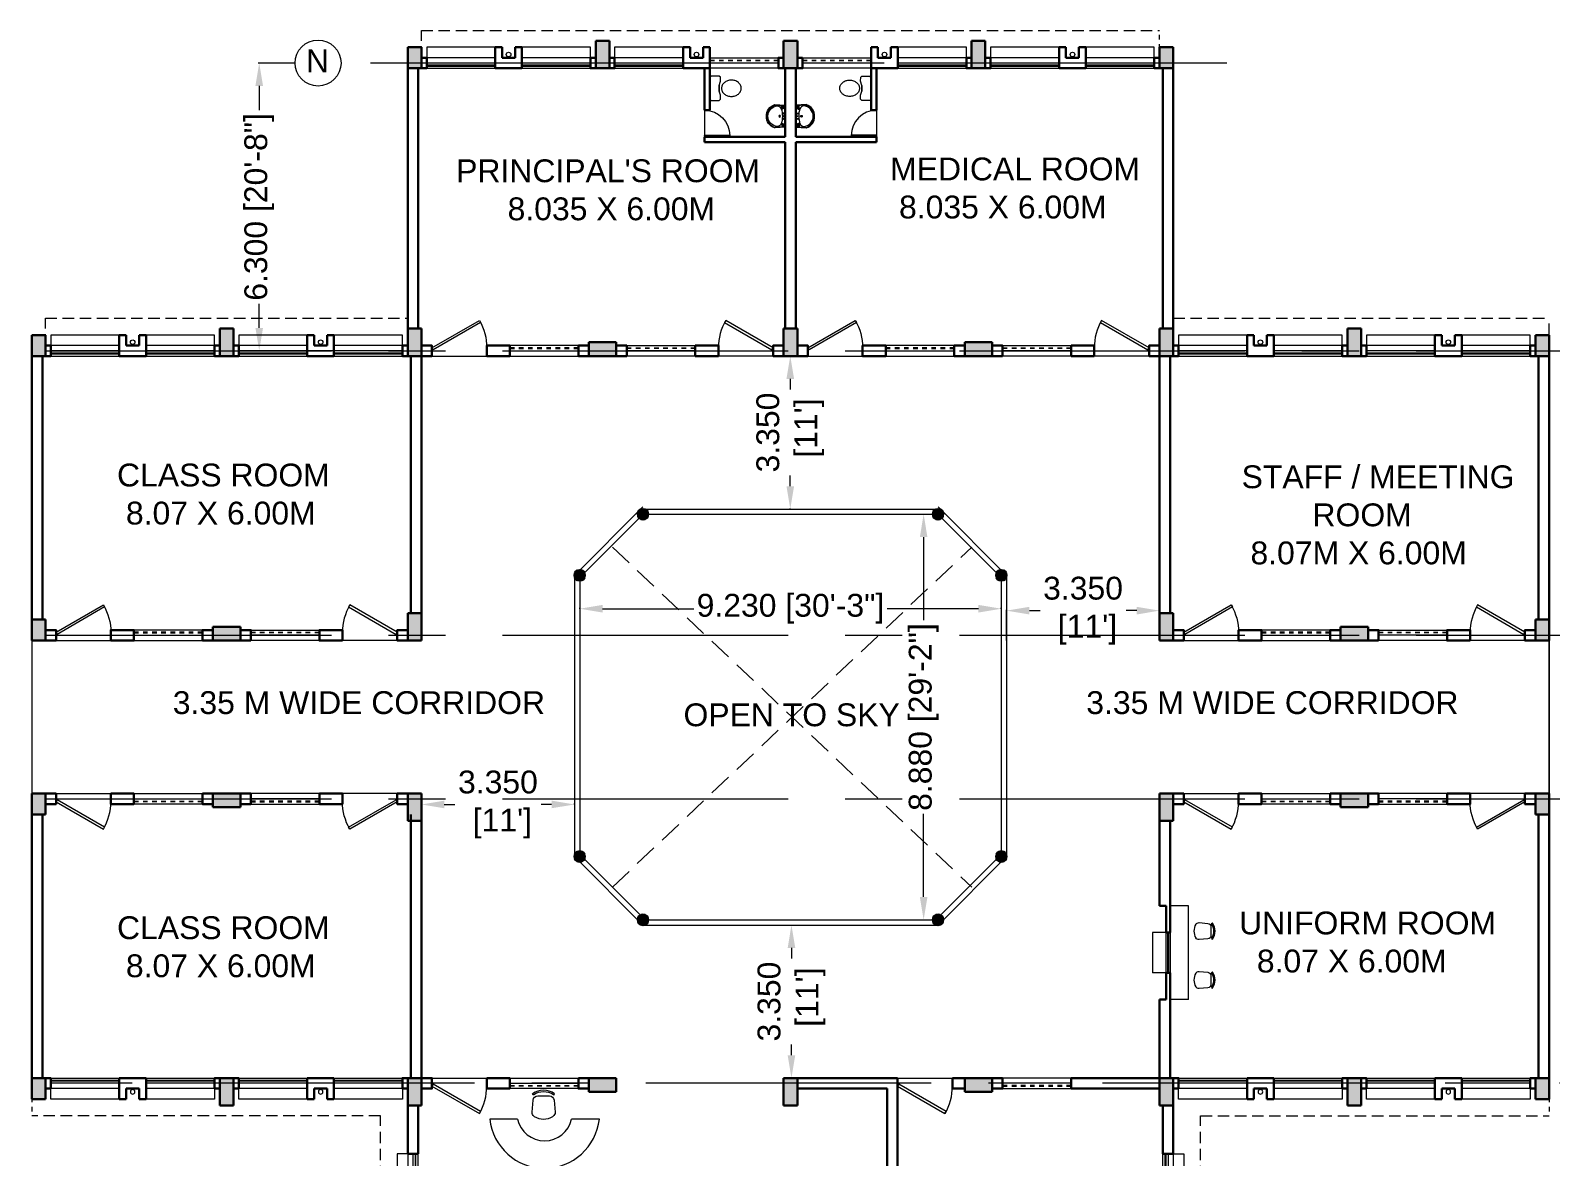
# Model space of a CAD drawing. Header units: millimetres. Extents: x 1898 to 3725, y 783 to 1532.
# Drawn here: x 3331.6 to 3364.88, y 1011.91 to 1036.57 of the extents above; entities that cross this region are included whole.
import ezdxf

# ---------------------------------------------------------------- set-up
doc = ezdxf.new("R2010")
doc.units = ezdxf.units.MM
for name, pattern in [('CENTER', [2, 1.25, -0.25, 0.25, -0.25]), ('CENTER2', [1.125, 0.75, -0.125, 0.125, -0.125]), ('DASHED', [0.75, 0.5, -0.25]), ('DASHED2', [0.375, 0.25, -0.125])]:
    doc.linetypes.add(name, pattern=pattern)
doc.layers.get('0').update_dxf_attribs({"lineweight": 20})
doc.layers.get('Defpoints').update_dxf_attribs({"lineweight": 15})
for name, color, linetype, lineweight in [('CLL LEV.', 15, 'Continuous', 18), ('COL HATCH', 253, 'Continuous', 13), ('Column', 251, 'Continuous', 30), ('DIM', 6, 'Continuous', 18), ('Door', 54, 'Continuous', 18), ('expension joint', 248, 'Continuous', 18), ('Fixture', 44, 'Continuous', 13), ('Furniture', 13, 'Continuous', 13), ('GRID', 134, 'CENTER', 18), ('GRID TEXT', 134, 'Continuous', 15), ('Hatch', 43, 'Continuous', 13), ('PROJ.', 30, 'DASHED2', 15), ('TEXT', 7, 'Continuous', 15), ('Ventilator', 4, 'DASHED', 18), ('Wall', 7, 'Continuous', 30), ('Window', 150, 'Continuous', 15), ('Window-Wall', 7, 'Continuous', 18)]:
    doc.layers.add(name, color=color, linetype=linetype, lineweight=lineweight)
doc.styles.add('DIM', font='arial.ttf', dxfattribs={"height": 0.5})
doc.styles.add('L120', font='arial.ttf', dxfattribs={"height": 0.6})
doc.styles.add('Tabrej', font='arial.ttf')
doc.dimstyles.new('DIM', dxfattribs={"dimtxt": 0.5, "dimasz": 0.5, "dimexe": 0.02, "dimexo": 0, "dimgap": 0.1, "dimtad": 0, "dimdec": 3, "dimzin": 0, "dimdsep": 46, "dimtxsty": 'DIM', "dimcen": 0, "dimclrd": 251, "dimclre": 256, "dimclrt": 7, "dimadec": 0, "dimazin": 0, "dimtfac": 1, "dimtdec": 3, "dimtofl": 0, "dimtmove": 0, "dimatfit": 3, "dimfxl": 0, "dimtolj": 1, "dimtzin": 0, "dimlwd": -1, "dimlwe": -1, "dimarcsym": 0})

# ---------------------------------------------------------------- blocks, each defined once
blk = doc.blocks.new('CU')
at = {"layer": 'COL HATCH', "linetype": 'CENTER2'}
h = blk.add_hatch(color=256, dxfattribs=at)
h.dxf.hatch_style = 1
h.paths.add_polyline_path([(0, 0.035), (0, -0.265), (0.46, -0.265), (0.46, 0.035)])
at = {"layer": 'Column', "linetype": 'CENTER2'}
blk.add_lwpolyline([(0, 0.035), (0, -0.265), (0.46, -0.265), (0.46, 0.035), (0, 0.035)], dxfattribs=at)
blk = doc.blocks.new('VENTILATOR')
at = {"layer": 'Ventilator', "ltscale": 0.02}
for p, q in [((-0.18, -1.5), (-0.18, 0)), ((-0.165, 0), (-0.165, -1.5))]:
    blk.add_line(p, q, dxfattribs=at)
at = {"layer": 'Window-Wall'}
for p, q in [((-0.23, 0), (0, 0)), ((-0.23, -1.5), (-0.23, 0)), ((-0.115, 0), (-0.115, -1.5)), ((0, 0), (0, -1.5)), ((-0.23, -1.5), (0, -1.5))]:
    blk.add_line(p, q, dxfattribs=at)
blk = doc.blocks.new('*U18')
for p, q in [((0, 0), (0, 6)), ((40, 0), (40, 6))]:
    blk.add_line(p, q)
blk.add_lwpolyline([(0, 0), (34.6, -20), (35.5, -18.5), (0.9, 1.5)], close=True)
blk.add_arc((0, 0), 40, 330, 360)
blk = doc.blocks.new('Door')
at = {"layer": 'Door'}
blk.add_line((0, 0.18), (1.199, 0.18), dxfattribs=at)
at = {"layer": 'Door', "xscale": 0.0299845412869386, "yscale": 0.0299845412869386, "zscale": 0.0299845412869386}
blk.add_blockref('*U18', (0, 0), dxfattribs=at)
blk = doc.blocks.new('C2')
at = {"layer": 'COL HATCH'}
h = blk.add_hatch(color=256, dxfattribs=at)
h.dxf.hatch_style = 1
h.paths.add_polyline_path([(0.3, 0), (0, 0), (0, -0.6), (0.3, -0.6)])
at = {"layer": 'Column'}
for p, q in [((0, 0), (0, -0.6)), ((0.3, 0), (0, 0)), ((0.3, -0.6), (0.3, 0)), ((0, -0.6), (0.3, -0.6))]:
    blk.add_line(p, q, dxfattribs=at)
blk = doc.blocks.new('WINDOW 1')
at = {"layer": 'CLL LEV.'}
for p, q in [((-0.23, 0), (-0.46, 0)), ((-0.46, 0), (-0.46, -1.5)), ((-0.46, -1.5), (-0.23, -1.5))]:
    blk.add_line(p, q, dxfattribs=at)
at = {"layer": 'Window'}
for p, q in [((-0.065, 0), (-0.065, -1.5)), ((-0.05, -1.5), (-0.05, 0))]:
    blk.add_line(p, q, dxfattribs=at)
at = {"layer": 'Window-Wall'}
for p, q in [((0, 0), (-0.23, 0)), ((-0.23, 0), (-0.23, -1.5)), ((-0.115, 0), (-0.115, -1.5)), ((0, -1.5), (0, 0)), ((-0.23, -1.5), (0, -1.5))]:
    blk.add_line(p, q, dxfattribs=at)
blk = doc.blocks.new('SHAFT')
at = {"layer": 'Fixture'}
blk.add_circle((0.327, -0.302), 0.05, dxfattribs=at)
at = {"layer": 'Wall'}
for p, q in [((0.035, 0), (0.62, 0)), ((0.035, 0), (0.035, -0.46)), ((0.185, -0.46), (0.185, -0.23)), ((0.185, -0.23), (0.47, -0.23)), ((0.47, -0.46), (0.47, -0.23)), ((0.62, 0), (0.62, -0.46)), ((0.035, -0.46), (0.185, -0.46)), ((0.62, -0.46), (0.47, -0.46))]:
    blk.add_line(p, q, dxfattribs=at)
blk = doc.blocks.new('RSA BASIN 9')
for points in [[(-0.1, -16.2, 0.340881), (10, -9, 0.074195), (10.1, -8.9), (9.5, 0), (-9.5, 0), (-10, -8.8, 0.082611), (-10, -9.2, 0.330812), (-0.1, -16.2)], [(0, -15, 0.391482), (8.9, -6.7, 0.252869), (6.5, -3.5, 0.087242), (0, -2.5, 0.079484), (-6.5, -3.5, 0.2542), (-8.8, -6.7, 0.39026), (0, -15)], [(-8.6, -2, -0.907437), (-8.4, -1.8), (-7.5, -2.6, -0.907437), (-7.6, -2.7)], [(-8.2, -1.6, -0.907437), (-8.1, -1.5), (-7.1, -2.3, -0.907437), (-7.3, -2.4)], [(-7.8, -1.3, -0.907437), (-7.7, -1.2), (-6.8, -1.9, -0.907437), (-6.9, -2.1)], [(7.8, -1.3, 0.907437), (7.7, -1.2), (6.8, -1.9, 0.907437), (6.9, -2.1)], [(8.2, -1.6, 0.907437), (8.1, -1.5), (7.1, -2.3, 0.907437), (7.3, -2.4)], [(8.6, -2, 0.907437), (8.4, -1.8), (7.5, -2.6, 0.907437), (7.6, -2.7)]]:
    blk.add_lwpolyline(points, format="xyb", close=True)
for points in [[(-5.9, -3.3), (-6.2, -3, -0.183787), (-6.2, -2.7, 0.126662), (-6.2, -2.4), (-6.6, -1.4, 0.35453), (-7.1, -1), (-8.7, -1, 0.414214), (-9.1, -1.4), (-9.6, -9.1, 0.329849), (-0.1, -15.8, 0.338736), (9.6, -8.9, 0.075632), (9.7, -8.8), (9.1, -1.4, 0.414214), (8.7, -1), (7.1, -1, 0.35453), (6.6, -1.4), (6.2, -2.4, 0.126662), (6.2, -2.7, -0.183787), (6.2, -3), (5.9, -3.3)], [(-6.2, -3.4), (-6.2, -3.3, 0.220542), (-6.5, -3.1), (-8.7, -2.8, -0.361119), (-9.2, -2.3)], [(6.2, -3.4), (6.2, -3.3, -0.220542), (6.5, -3.1), (8.7, -2.8, 0.358803), (9.2, -2.3, 0.358803)]]:
    blk.add_lwpolyline(points, format="xyb")
for centre, radius in [((-2.3, -1.6), 0.399), ((0, -4.8), 0.771), ((0, -4.8), 0.602), ((0, -1.2), 0.399), ((2.3, -1.5), 0.399)]:
    blk.add_circle(centre, radius)
blk = doc.blocks.new('ENGLISH SHEET')
at = {"layer": 'Fixture'}
for p, q in [((4663.798, 251.204), (4663.773, 251.179)), ((4663.773, 251.179), (4663.773, 250.696)), ((4663.976, 251.204), (4663.798, 251.204)), ((4664.002, 251.179), (4663.976, 251.204)), ((4663.976, 251.001), (4664.002, 251.09)), ((4663.976, 250.874), (4663.976, 251.001)), ((4663.976, 251.001), (4663.976, 250.874)), ((4664.002, 251.09), (4664.002, 251.179)), ((4663.773, 250.696), (4663.798, 250.67)), ((4663.798, 250.67), (4663.976, 250.67)), ((4664.002, 250.785), (4663.976, 250.874)), ((4663.976, 250.67), (4664.002, 250.696)), ((4664.002, 250.696), (4664.002, 250.785))]:
    blk.add_line(p, q, dxfattribs=at)
blk.add_lwpolyline([(4664.459, 250.937, 0.117036), (4664.443, 251.003, 0.104338), (4664.396, 251.063, 0.09029), (4664.321, 251.105, 0.09898), (4664.243, 251.115, 0.08237), (4664.159, 251.101, 0.09029), (4664.09, 251.063, 0.104338), (4664.043, 251.003, 0.117036), (4664.027, 250.937, 0.117036), (4664.043, 250.871, 0.104338), (4664.09, 250.811, 0.09029), (4664.159, 250.773, 0.08237), (4664.243, 250.759, 0.08237), (4664.327, 250.773, 0.09029), (4664.396, 250.811, 0.104338), (4664.443, 250.871, 0.117036)], format="xyb", close=True, dxfattribs=at)
blk = doc.blocks.new('RH 1200')
for p, q in [((21, 0), (21, 43.3)), ((21.7, 0), (21.7, 43.3)), ((-21.7, 0), (21.7, 0)), ((21.7, 0), (21, 0))]:
    blk.add_line(p, q)
at = {"extrusion": (0, 0, -1)}
blk.add_ellipse((21.7, 0), major_axis=(-30.6, 30.6), ratio=1, start_param=5.497787, end_param=7.068583, dxfattribs=at)
blk = doc.blocks.new('GHH')
at = {"layer": 'Door', "ltscale": 20}
blk.add_line((3289.697, -299.103), (3289.697, -299.853), dxfattribs=at)
at = {"layer": 'Door', "ltscale": 20, "xscale": 0.015874999996413, "yscale": 0.015874999996413, "zscale": 0.015874999996413, "rotation": 270}
blk.add_blockref('RH 1200', (3289.697, -299.479), dxfattribs=at)
blk = doc.blocks.new('chair1')
for p, q in [((527, 224), (556, 243)), ((527, -224), (556, -243))]:
    blk.add_line(p, q)
blk.add_lwpolyline([(58, 204, -0.283804), (155, 253), (416, 230, -0.389031), (510, 127), (510, -127, -0.389031), (416, -230), (155, -253, -0.283804), (58, -204)], format="xyb")
for centre, radius, start, end in [((390, 0), 390, 148.3892, 211.6108), ((201, 0), 396, 325.6197, 34.3803), ((201, 0), 430, 325.6197, 34.3803)]:
    blk.add_arc(centre, radius, start, end)
blk = doc.blocks.new('rec table')
at = {"layer": 'Fixture', "linetype": 'CENTER2'}
blk.add_line((12601.896, -1085.319), (12601.289, -1085.319), dxfattribs=at)
at = {"layer": 'Fixture'}
blk.add_line((12603.689, -1085.319), (12603.082, -1085.319), dxfattribs=at)
for radius, start, end in [(1.207, 186.2001, 353.7999), (0.607, 192.4007, 347.5993)]:
    blk.add_arc((12602.489, -1085.188), radius, start, end, dxfattribs=at)
at = {"layer": 'Fixture', "xscale": 0.001000000000426, "yscale": 0.001000000000426, "zscale": 0.001000000000426, "rotation": 90}
blk.add_blockref('chair1', (12602.467, -1085.321), dxfattribs=at)
blk = doc.blocks.new('*D456')
at = {"layer": 'Defpoints', "color": 0, "lineweight": 15, "transparency": 16777216}
for p in [(14.016, 24.848), (14.016, 24.193), (17.366, 24.193)]:
    blk.add_point(p, dxfattribs=at)
at = {"layer": 'DIM', "transparency": 16777216}
for p, q in [((14.016, 24.193), (14.016, 24.868)), ((17.366, 24.193), (17.366, 24.868))]:
    blk.add_line(p, q, dxfattribs=at)
at = {"layer": 'DIM', "color": 251, "transparency": 16777216}
for p, q in [((14.516, 24.848), (14.749, 24.848)), ((16.866, 24.848), (16.634, 24.848))]:
    blk.add_line(p, q, dxfattribs=at)
at = {"layer": 'DIM', "color": 251, "lineweight": 15, "transparency": 16777216}
for points in [[(14.516, 24.931), (14.516, 24.764), (14.016, 24.848)], [(16.866, 24.931), (16.866, 24.764), (17.366, 24.848)]]:
    blk.add_solid(points, dxfattribs=at)
at = {"layer": 'DIM', "color": 7, "transparency": 16777216, "insert": (15.691, 24.848), "char_height": 0.5, "attachment_point": 5, "style": 'DIM'}
blk.add_mtext("\\A1;3.350\\P [11']", dxfattribs=at)
blk = doc.blocks.new('*D457')
at = {"layer": 'Defpoints', "color": 0, "lineweight": 15, "transparency": 16777216}
for p in [(1.206, 20.604), (4.556, 20.604), (4.556, 20.604)]:
    blk.add_point(p, dxfattribs=at)
at = {"layer": 'DIM', "transparency": 16777216}
for p, q in [((1.206, 20.604), (1.206, 20.624)), ((4.556, 20.604), (4.556, 20.624))]:
    blk.add_line(p, q, dxfattribs=at)
at = {"layer": 'DIM', "color": 251, "transparency": 16777216}
for p, q in [((1.706, 20.604), (1.939, 20.604)), ((4.056, 20.604), (3.824, 20.604))]:
    blk.add_line(p, q, dxfattribs=at)
at = {"layer": 'DIM', "color": 251, "lineweight": 15, "transparency": 16777216}
for points in [[(1.706, 20.687), (1.706, 20.521), (1.206, 20.604)], [(4.056, 20.687), (4.056, 20.521), (4.556, 20.604)]]:
    blk.add_solid(points, dxfattribs=at)
at = {"layer": 'DIM', "color": 7, "transparency": 16777216, "insert": (2.881, 20.604), "char_height": 0.5, "attachment_point": 5, "style": 'DIM'}
blk.add_mtext("\\A1;3.350\\P [11']", dxfattribs=at)
blk = doc.blocks.new('*D458')
at = {"layer": 'Defpoints', "color": 0, "lineweight": 15, "transparency": 16777216}
for p in [(9.281, 30.423), (9.286, 30.423), (9.286, 27.073)]:
    blk.add_point(p, dxfattribs=at)
at = {"layer": 'DIM', "transparency": 16777216}
for p, q in [((9.286, 30.423), (9.261, 30.423)), ((9.286, 27.073), (9.261, 27.073))]:
    blk.add_line(p, q, dxfattribs=at)
at = {"layer": 'DIM', "color": 251, "transparency": 16777216}
for p, q in [((9.281, 29.923), (9.281, 29.691)), ((9.281, 27.573), (9.281, 27.806))]:
    blk.add_line(p, q, dxfattribs=at)
at = {"layer": 'DIM', "color": 251, "lineweight": 15, "transparency": 16777216}
for points in [[(9.198, 29.923), (9.365, 29.923), (9.281, 30.423)], [(9.198, 27.573), (9.365, 27.573), (9.281, 27.073)]]:
    blk.add_solid(points, dxfattribs=at)
at = {"layer": 'DIM', "color": 7, "transparency": 16777216, "insert": (9.281, 28.748), "char_height": 0.5, "attachment_point": 5, "rotation": 90, "style": 'DIM'}
blk.add_mtext("\\A1;3.350\\P [11']", dxfattribs=at)
blk = doc.blocks.new('*D459')
at = {"layer": 'Defpoints', "color": 0, "lineweight": 15, "transparency": 16777216}
for p in [(9.286, 17.963), (9.286, 14.613), (9.307, 14.613)]:
    blk.add_point(p, dxfattribs=at)
at = {"layer": 'DIM', "transparency": 16777216}
for p, q in [((9.286, 17.963), (9.327, 17.963)), ((9.286, 14.613), (9.327, 14.613))]:
    blk.add_line(p, q, dxfattribs=at)
at = {"layer": 'DIM', "color": 251, "transparency": 16777216}
for p, q in [((9.307, 17.463), (9.307, 17.231)), ((9.307, 15.113), (9.307, 15.346))]:
    blk.add_line(p, q, dxfattribs=at)
at = {"layer": 'DIM', "color": 251, "lineweight": 15, "transparency": 16777216}
for points in [[(9.224, 17.463), (9.39, 17.463), (9.307, 17.963)], [(9.224, 15.113), (9.39, 15.113), (9.307, 14.613)]]:
    blk.add_solid(points, dxfattribs=at)
at = {"layer": 'DIM', "color": 7, "transparency": 16777216, "insert": (9.307, 16.288), "char_height": 0.5, "attachment_point": 5, "rotation": 90, "style": 'DIM'}
blk.add_mtext("\\A1;3.350\\P [11']", dxfattribs=at)
blk = doc.blocks.new('*D460')
at = {"layer": 'Defpoints', "color": 0, "lineweight": 15, "transparency": 16777216}
for p in [(12.201, 26.958), (12.201, 26.958), (12.201, 18.078)]:
    blk.add_point(p, dxfattribs=at)
at = {"layer": 'DIM', "transparency": 16777216}
for p, q in [((12.201, 26.958), (12.221, 26.958)), ((12.201, 18.078), (12.221, 18.078))]:
    blk.add_line(p, q, dxfattribs=at)
at = {"layer": 'DIM', "color": 251, "transparency": 16777216}
for p, q in [((12.201, 26.458), (12.201, 24.636)), ((12.201, 18.578), (12.201, 20.4))]:
    blk.add_line(p, q, dxfattribs=at)
at = {"layer": 'DIM', "color": 251, "lineweight": 15, "transparency": 16777216}
for points in [[(12.118, 26.458), (12.284, 26.458), (12.201, 26.958)], [(12.118, 18.578), (12.284, 18.578), (12.201, 18.078)]]:
    blk.add_solid(points, dxfattribs=at)
at = {"layer": 'DIM', "color": 7, "transparency": 16777216, "insert": (12.201, 22.518), "char_height": 0.5, "attachment_point": 5, "rotation": 90, "style": 'DIM'}
blk.add_mtext('\\A1;8.880 [29\'-2"]', dxfattribs=at)
blk = doc.blocks.new('*D461')
at = {"layer": 'Defpoints', "color": 0, "lineweight": 15, "transparency": 16777216}
for p in [(4.671, 24.89), (13.901, 24.89), (13.901, 24.89)]:
    blk.add_point(p, dxfattribs=at)
at = {"layer": 'DIM', "transparency": 16777216}
for p, q in [((4.671, 24.89), (4.671, 24.91)), ((13.901, 24.89), (13.901, 24.91))]:
    blk.add_line(p, q, dxfattribs=at)
at = {"layer": 'DIM', "color": 251, "transparency": 16777216}
for p, q in [((5.171, 24.89), (7.169, 24.89)), ((13.401, 24.89), (11.404, 24.89))]:
    blk.add_line(p, q, dxfattribs=at)
at = {"layer": 'DIM', "color": 251, "lineweight": 15, "transparency": 16777216}
for points in [[(5.171, 24.974), (5.171, 24.807), (4.671, 24.89)], [(13.401, 24.974), (13.401, 24.807), (13.901, 24.89)]]:
    blk.add_solid(points, dxfattribs=at)
at = {"layer": 'DIM', "color": 7, "transparency": 16777216, "insert": (9.286, 24.89), "char_height": 0.5, "attachment_point": 5, "style": 'DIM'}
blk.add_mtext('\\A1;9.230 [30\'-3"]', dxfattribs=at)
blk = doc.blocks.new('*D170')
at = {"layer": 'Defpoints', "color": 0, "lineweight": 15, "transparency": 16777216}
for p in [(3324.872, 1013.517), (3325.486, 1013.517), (3336.031, 1007.217)]:
    blk.add_point(p, dxfattribs=at)
at = {"layer": 'DIM', "transparency": 16777216}
for p, q in [((3325.486, 1013.517), (3324.852, 1013.517)), ((3336.031, 1007.217), (3324.852, 1007.217))]:
    blk.add_line(p, q, dxfattribs=at)
at = {"layer": 'DIM', "color": 251, "transparency": 16777216}
for p, q in [((3324.872, 1013.017), (3324.872, 1012.486)), ((3324.872, 1007.717), (3324.872, 1008.248))]:
    blk.add_line(p, q, dxfattribs=at)
at = {"layer": 'DIM', "color": 251, "lineweight": 15, "transparency": 16777216}
for points in [[(3324.789, 1013.017), (3324.956, 1013.017), (3324.872, 1013.517)], [(3324.789, 1007.717), (3324.956, 1007.717), (3324.872, 1007.217)]]:
    blk.add_solid(points, dxfattribs=at)
at = {"layer": 'DIM', "color": 7, "transparency": 16777216, "insert": (3324.872, 1010.367), "char_height": 0.5, "attachment_point": 5, "rotation": 90, "style": 'DIM'}
blk.add_mtext('\\A1;6.300 [20\'-8"]', dxfattribs=at)
blk = doc.blocks.new('*D172')
at = {"layer": 'Defpoints', "color": 0, "lineweight": 15, "transparency": 16777216}
for p in [(3337.392, 1035.857), (3336.608, 1029.557), (3338.399, 1029.557)]:
    blk.add_point(p, dxfattribs=at)
at = {"layer": 'DIM', "transparency": 16777216}
for p, q in [((3337.392, 1035.857), (3336.588, 1035.857)), ((3338.399, 1029.557), (3336.588, 1029.557))]:
    blk.add_line(p, q, dxfattribs=at)
at = {"layer": 'DIM', "color": 251, "transparency": 16777216}
for p, q in [((3336.608, 1035.357), (3336.608, 1034.826)), ((3336.608, 1030.057), (3336.608, 1030.588))]:
    blk.add_line(p, q, dxfattribs=at)
at = {"layer": 'DIM', "color": 251, "lineweight": 15, "transparency": 16777216}
for points in [[(3336.525, 1035.357), (3336.691, 1035.357), (3336.608, 1035.857)], [(3336.525, 1030.057), (3336.691, 1030.057), (3336.608, 1029.557)]]:
    blk.add_solid(points, dxfattribs=at)
at = {"layer": 'DIM', "color": 7, "transparency": 16777216, "insert": (3336.608, 1032.707), "char_height": 0.5, "attachment_point": 5, "rotation": 90, "style": 'DIM'}
blk.add_mtext('\\A1;6.300 [20\'-8"]', dxfattribs=at)
blk = doc.blocks.new('GROUND FLOOR')
at = {"layer": 'Hatch'}
h = blk.add_hatch(color=7, dxfattribs=at)
h.dxf.hatch_style = 1
edge = h.paths.add_edge_path()
edge.add_arc((6.0561, 26.9583), 0.115, 0, 360)
h = blk.add_hatch(color=7, dxfattribs=at)
h.dxf.hatch_style = 1
edge = h.paths.add_edge_path()
edge.add_arc((12.5161, 26.9583), 0.115, 0, 360)
h = blk.add_hatch(color=7, dxfattribs=at)
h.dxf.hatch_style = 1
edge = h.paths.add_edge_path()
edge.add_arc((4.6711, 25.6209), 0.115, 0, 360)
h = blk.add_hatch(color=7, dxfattribs=at)
h.dxf.hatch_style = 1
edge = h.paths.add_edge_path()
edge.add_arc((13.9011, 25.6209), 0.115, 0, 360)
h = blk.add_hatch(color=7, dxfattribs=at)
h.dxf.hatch_style = 1
edge = h.paths.add_edge_path()
edge.add_arc((4.6711, 19.4635), 0.115, 0, 360)
h = blk.add_hatch(color=7, dxfattribs=at)
h.dxf.hatch_style = 1
edge = h.paths.add_edge_path()
edge.add_arc((13.9011, 19.4635), 0.115, 0, 360)
h = blk.add_hatch(color=7, dxfattribs=at)
h.dxf.hatch_style = 1
edge = h.paths.add_edge_path()
edge.add_arc((6.0561, 18.0785), 0.115, 0, 360)
h = blk.add_hatch(color=7, dxfattribs=at)
h.dxf.hatch_style = 1
edge = h.paths.add_edge_path()
edge.add_arc((12.5161, 18.0785), 0.115, 0, 360)
at = {"layer": 'CLL LEV.'}
for p, q in [((17.5117, 17.8013), (17.2117, 17.8013)), ((17.2117, 17.8013), (17.2117, 16.9136)), ((17.5117, 16.9136), (17.2117, 16.9136))]:
    blk.add_line(p, q, dxfattribs=at)
at = {"layer": 'Column'}
for centre in [(6.0561, 26.9583), (12.5161, 26.9583), (4.6711, 25.6209), (13.9011, 25.6209), (4.6711, 19.4635), (13.9011, 19.4635), (6.0561, 18.0785), (12.5161, 18.0785)]:
    blk.add_circle(centre, 0.115, dxfattribs=at)
at = {"layer": 'DIM'}
for p, q in [((4.5561, 25.6209), (6.0561, 27.1209)), ((4.6711, 25.5733), (6.1037, 27.0059)), ((6.0561, 27.0733), (12.5161, 27.0733)), ((12.4685, 27.0059), (13.9011, 25.5733)), ((12.5161, 27.1209), (14.0161, 25.6209)), ((6.1037, 26.9583), (12.4685, 26.9583)), ((4.5561, 25.6209), (4.5561, 19.4635)), ((4.6711, 25.5733), (4.6711, 19.5111)), ((13.9011, 25.5733), (13.9011, 19.5111)), ((14.0161, 25.6209), (14.0161, 19.4635)), ((4.5561, 19.4635), (6.0561, 17.9635)), ((4.6711, 19.5111), (6.1037, 18.0785)), ((12.4685, 18.0785), (13.9011, 19.5111)), ((12.5161, 17.9635), (14.0161, 19.4635)), ((6.1037, 18.0785), (12.4685, 18.0785)), ((6.0561, 17.9635), (12.5161, 17.9635))]:
    blk.add_line(p, q, dxfattribs=at)
at = {"layer": 'expension joint'}
for p, q in [((-7.3239, 24.1935), (-7.3239, 20.8435)), ((25.8961, 24.1935), (25.8961, 20.8435)), ((25.8961, 20.8435), (25.8961, 24.1935))]:
    blk.add_line(p, q, dxfattribs=at)
at = {"layer": 'Furniture', "ltscale": 10000}
for p, q in [((18.0019, 18.3808), (17.5961, 18.3808)), ((17.9986, 16.3341), (18.0019, 18.3808)), ((17.9986, 16.3341), (17.5961, 16.3341))]:
    blk.add_line(p, q, dxfattribs=at)
at = {"layer": 'Hatch', "linetype": 'DASHED'}
for p, q in [((5.3874, 18.793), (13.2548, 26.2404)), ((5.3874, 26.2404), (13.2548, 18.793))]:
    blk.add_line(p, q, dxfattribs=at)
at = {"layer": 'PROJ.'}
for p, q in [((1.2061, 36.9535), (1.2061, 37.5535)), ((1.2061, 37.5535), (17.3661, 37.5535)), ((-7.0239, 30.6534), (-7.0239, 31.2534)), ((-7.0239, 31.2534), (0.9061, 31.2534)), ((17.6661, 30.6535), (17.6661, 31.2535)), ((17.6661, 31.2535), (25.8961, 31.2535)), ((25.8961, 30.8834), (25.8961, 31.2535)), ((0.3061, 13.7835), (-7.3239, 13.7835)), ((0.3061, 8.3135), (0.3061, 13.7835)), ((18.2661, 13.7835), (25.8961, 13.7835)), ((18.2661, 8.3135), (18.2661, 13.7835))]:
    blk.add_line(p, q, dxfattribs=at)
at = {"layer": 'PROJ.', "ltscale": 0.05}
for p, q in [((17.3661, 36.9535), (17.3661, 37.5535)), ((-7.3239, 14.3835), (-7.3239, 13.7835)), ((25.8961, 14.3835), (25.8961, 13.7835))]:
    blk.add_line(p, q, dxfattribs=at)
at = {"layer": 'Wall'}
for p, q in [((0.9061, 31.0234), (0.9061, 36.7235)), ((1.1361, 31.0234), (1.1361, 36.7235)), ((7.4061, 35.8037), (7.4061, 36.7235)), ((7.5211, 35.8037), (7.5211, 36.7235)), ((9.1711, 35.2235), (9.1711, 36.7235)), ((9.4011, 35.2235), (9.4011, 36.7235)), ((11.0511, 35.8037), (11.0511, 36.7235)), ((11.1661, 35.8037), (11.1661, 36.7235)), ((17.4361, 31.0234), (17.4361, 36.7235)), ((17.6661, 31.0234), (17.6661, 36.7235)), ((7.4061, 35.8037), (7.5211, 35.8037)), ((11.1661, 35.8037), (11.0511, 35.8037)), ((7.5211, 35.2235), (7.4061, 35.2235)), ((7.4061, 35.2235), (7.4061, 35.1085)), ((9.1711, 35.1085), (7.4061, 35.1085)), ((9.1711, 35.2235), (7.5211, 35.2235)), ((9.1711, 31.0234), (9.1711, 35.1085)), ((9.1711, 31.0234), (9.1711, 35.1085)), ((9.4011, 35.2235), (11.0511, 35.2235)), ((9.4011, 31.0234), (9.4011, 35.1085)), ((9.4011, 31.0234), (9.4011, 35.1085)), ((9.4011, 35.1085), (11.1661, 35.1085)), ((11.0511, 35.2235), (11.1661, 35.2235)), ((11.1661, 35.2235), (11.1661, 35.1085)), ((-7.3239, 30.4234), (-7.3239, 24.6535)), ((-7.0939, 30.4234), (-7.0939, 24.6535)), ((0.9761, 24.7935), (0.9761, 30.4235)), ((1.2061, 24.7935), (1.2061, 30.4235)), ((17.3661, 24.7935), (17.3661, 30.4235)), ((17.5961, 24.7935), (17.5961, 30.4235)), ((25.6661, 24.6535), (25.6661, 30.4235)), ((25.8961, 24.6535), (25.8961, 30.4235)), ((-7.3239, 14.6135), (-7.3239, 20.3835)), ((-7.0939, 14.6135), (-7.0939, 20.3835)), ((0.9761, 20.3835), (0.9761, 14.6135)), ((1.2061, 20.3835), (1.2061, 14.6135)), ((25.6661, 20.3835), (25.6661, 14.6135)), ((25.8961, 20.3835), (25.8961, 14.6135)), ((17.3661, 20.2435), (17.3661, 18.3816)), ((17.5961, 20.2435), (17.5961, 17.8723)), ((17.5117, 18.3816), (17.3661, 18.3816)), ((17.5117, 17.8013), (17.5117, 18.3816)), ((17.5961, 17.8013), (17.5961, 18.3816)), ((17.5117, 17.8013), (17.5961, 17.8013)), ((17.5117, 16.3341), (17.5117, 16.9136)), ((17.5117, 16.9136), (17.5961, 16.9136)), ((17.5961, 14.6135), (17.5961, 16.9136)), ((17.5117, 16.3341), (17.3661, 16.3341)), ((17.3661, 16.3341), (17.3661, 14.6135)), ((11.6311, 14.6135), (9.4361, 14.6135)), ((11.4011, 14.3838), (9.4361, 14.3838)), ((11.4011, 14.3838), (11.4011, 12.156)), ((11.6311, 14.6135), (11.6311, 12.386)), ((0.9061, 14.0135), (0.9061, 12.956)), ((1.1361, 14.0135), (1.1361, 12.956)), ((17.4361, 14.0135), (17.4361, 12.9559)), ((17.6661, 14.0135), (17.6661, 12.9559)), ((0.9061, 12.956), (1.1361, 12.956)), ((17.6661, 12.9559), (17.4361, 12.9559))]:
    blk.add_line(p, q, dxfattribs=at)
for points in [[(1.3211, 36.9535), (1.3211, 36.7235), (1.2061, 36.7235), (1.2061, 36.9535), (1.3211, 36.9535)], [(1.3211, 36.9535), (1.3211, 36.7235), (1.2061, 36.7235), (1.2061, 36.9535), (1.3211, 36.9535)], [(5.0211, 36.9535), (5.0211, 36.7235), (4.9061, 36.7235), (4.9061, 36.9535), (5.0211, 36.9535)], [(5.4361, 36.9535), (5.4361, 36.7235), (5.3211, 36.7235), (5.3211, 36.9535), (5.4361, 36.9535)], [(9.1361, 36.9535), (9.1361, 36.7235), (9.0211, 36.7235), (9.0211, 36.9535), (9.1361, 36.9535)], [(9.5511, 36.9535), (9.5511, 36.7235), (9.4361, 36.7235), (9.4361, 36.9535), (9.5511, 36.9535)], [(9.5511, 36.9535), (9.5511, 36.7235), (9.4361, 36.7235), (9.4361, 36.9535), (9.5511, 36.9535)], [(13.2511, 36.9535), (13.2511, 36.7235), (13.1361, 36.7235), (13.1361, 36.9535), (13.2511, 36.9535)], [(13.6661, 36.9535), (13.6661, 36.7235), (13.5511, 36.7235), (13.5511, 36.9535), (13.6661, 36.9535)], [(17.3661, 36.9535), (17.3661, 36.7235), (17.2511, 36.7235), (17.2511, 36.9535), (17.3661, 36.9535)], [(-6.9089, 30.6534), (-6.9089, 30.4234), (-7.0239, 30.4234), (-7.0239, 30.6534), (-6.9089, 30.6534)], [(-6.9089, 30.6534), (-6.9089, 30.4234), (-7.0239, 30.4234), (-7.0239, 30.6534), (-6.9089, 30.6534)], [(-3.2089, 30.6534), (-3.2089, 30.4234), (-3.3239, 30.4234), (-3.3239, 30.6534), (-3.2089, 30.6534)], [(-2.7939, 30.6534), (-2.7939, 30.4234), (-2.9089, 30.4234), (-2.9089, 30.6534), (-2.7939, 30.6534)], [(0.9061, 30.6534), (0.9061, 30.4234), (0.7911, 30.4234), (0.7911, 30.6534), (0.9061, 30.6534)], [(1.2061, 30.4235), (1.2061, 30.6535), (1.4361, 30.6535), (1.4361, 30.4235), (1.2061, 30.4235)], [(4.6411, 30.4235), (4.6411, 30.6535), (4.8711, 30.6535), (4.8711, 30.4235), (4.6411, 30.4235)], [(5.7011, 30.4235), (5.7011, 30.6535), (5.4711, 30.6535), (5.4711, 30.4235), (5.7011, 30.4235)], [(9.1361, 30.4235), (9.1361, 30.6535), (8.9061, 30.6535), (8.9061, 30.4235), (9.1361, 30.4235)], [(9.4361, 30.4235), (9.4361, 30.6535), (9.6661, 30.6535), (9.6661, 30.4235), (9.4361, 30.4235)], [(12.8711, 30.4235), (12.8711, 30.6535), (13.1011, 30.6535), (13.1011, 30.4235), (12.8711, 30.4235)], [(13.9311, 30.4235), (13.9311, 30.6535), (13.7011, 30.6535), (13.7011, 30.4235), (13.9311, 30.4235)], [(17.3661, 30.4235), (17.3661, 30.6535), (17.1361, 30.6535), (17.1361, 30.4235), (17.3661, 30.4235)], [(17.7811, 30.6535), (17.7811, 30.4235), (17.6661, 30.4235), (17.6661, 30.6535), (17.7811, 30.6535)], [(17.7811, 30.6535), (17.7811, 30.4235), (17.6661, 30.4235), (17.6661, 30.6535), (17.7811, 30.6535)], [(21.4811, 30.6535), (21.4811, 30.4235), (21.3661, 30.4235), (21.3661, 30.6535), (21.4811, 30.6535)], [(21.8961, 30.6535), (21.8961, 30.4235), (21.7811, 30.4235), (21.7811, 30.6535), (21.8961, 30.6535)], [(25.5961, 30.6535), (25.5961, 30.4235), (25.4811, 30.4235), (25.4811, 30.6535), (25.5961, 30.6535)], [(-7.0239, 24.1935), (-7.0239, 24.4235), (-6.7939, 24.4235), (-6.7939, 24.1935), (-7.0239, 24.1935)], [(-3.5889, 24.1935), (-3.5889, 24.4235), (-3.3589, 24.4235), (-3.3589, 24.1935), (-3.5889, 24.1935)], [(-2.5289, 24.1935), (-2.5289, 24.4235), (-2.7589, 24.4235), (-2.7589, 24.1935), (-2.5289, 24.1935)], [(0.9061, 24.1935), (0.9061, 24.4235), (0.6761, 24.4235), (0.6761, 24.1935), (0.9061, 24.1935)], [(17.6661, 24.1935), (17.6661, 24.4235), (17.8961, 24.4235), (17.8961, 24.1935), (17.6661, 24.1935)], [(21.1011, 24.1935), (21.1011, 24.4235), (21.3311, 24.4235), (21.3311, 24.1935), (21.1011, 24.1935)], [(22.1611, 24.1935), (22.1611, 24.4235), (21.9311, 24.4235), (21.9311, 24.1935), (22.1611, 24.1935)], [(25.5961, 24.1935), (25.5961, 24.4235), (25.3661, 24.4235), (25.3661, 24.1935), (25.5961, 24.1935)], [(-7.0239, 20.8435), (-7.0239, 20.6135), (-6.7939, 20.6135), (-6.7939, 20.8435), (-7.0239, 20.8435)], [(-3.5889, 20.8435), (-3.5889, 20.6135), (-3.3589, 20.6135), (-3.3589, 20.8435), (-3.5889, 20.8435)], [(-2.5289, 20.8435), (-2.5289, 20.6135), (-2.7589, 20.6135), (-2.7589, 20.8435), (-2.5289, 20.8435)], [(0.9061, 20.8435), (0.9061, 20.6135), (0.6761, 20.6135), (0.6761, 20.8435), (0.9061, 20.8435)], [(17.6661, 20.8434), (17.6661, 20.6134), (17.8961, 20.6134), (17.8961, 20.8434), (17.6661, 20.8434)], [(21.1011, 20.8434), (21.1011, 20.6134), (21.3311, 20.6134), (21.3311, 20.8434), (21.1011, 20.8434)], [(22.1611, 20.8434), (22.1611, 20.6134), (21.9311, 20.6134), (21.9311, 20.8434), (22.1611, 20.8434)], [(25.5961, 20.8434), (25.5961, 20.6134), (25.3661, 20.6134), (25.3661, 20.8434), (25.5961, 20.8434)], [(-6.9089, 14.3835), (-6.9089, 14.6135), (-7.0239, 14.6135), (-7.0239, 14.3835), (-6.9089, 14.3835)], [(-6.9089, 14.3835), (-6.9089, 14.6135), (-7.0239, 14.6135), (-7.0239, 14.3835), (-6.9089, 14.3835)], [(-3.2089, 14.3835), (-3.2089, 14.6135), (-3.3239, 14.6135), (-3.3239, 14.3835), (-3.2089, 14.3835)], [(-2.7939, 14.3835), (-2.7939, 14.6135), (-2.9089, 14.6135), (-2.9089, 14.3835), (-2.7939, 14.3835)], [(0.9061, 14.3835), (0.9061, 14.6135), (0.7911, 14.6135), (0.7911, 14.3835), (0.9061, 14.3835)], [(1.2061, 14.6135), (1.2061, 14.3835), (1.4361, 14.3835), (1.4361, 14.6135), (1.2061, 14.6135)], [(4.6411, 14.6135), (4.6411, 14.3835), (4.8711, 14.3835), (4.8711, 14.6135), (4.6411, 14.6135)], [(13.9311, 14.6135), (13.9311, 14.3835), (13.7011, 14.3835), (13.7011, 14.6135), (13.9311, 14.6135)], [(17.3661, 14.6135), (17.3661, 14.3835), (15.4311, 14.3835), (15.4311, 14.6135), (17.3661, 14.6135)], [(17.7811, 14.3835), (17.7811, 14.6135), (17.6661, 14.6135), (17.6661, 14.3835), (17.7811, 14.3835)], [(17.7811, 14.3834), (17.7811, 14.6134), (17.6661, 14.6134), (17.6661, 14.3834), (17.7811, 14.3834)], [(21.4811, 14.3835), (21.4811, 14.6135), (21.3661, 14.6135), (21.3661, 14.3835), (21.4811, 14.3835)], [(21.8961, 14.3835), (21.8961, 14.6135), (21.7811, 14.6135), (21.7811, 14.3835), (21.8961, 14.3835)], [(25.5961, 14.3835), (25.5961, 14.6135), (25.4811, 14.6135), (25.4811, 14.3835), (25.5961, 14.3835)]]:
    blk.add_lwpolyline(points, dxfattribs=at)
for points in [[(2.6355, 30.4233), (2.6355, 30.6535), (3.1411, 30.6535), (3.1411, 30.4233)], [(7.7067, 30.4233), (7.7067, 30.6535), (7.2011, 30.6535), (7.2011, 30.4233)], [(10.8655, 30.4233), (10.8655, 30.6535), (11.3711, 30.6535), (11.3711, 30.4233)], [(15.9367, 30.4233), (15.9367, 30.6535), (15.4311, 30.6535), (15.4311, 30.4233)], [(-5.5945, 24.1933), (-5.5945, 24.4235), (-5.0889, 24.4235), (-5.0889, 24.1933)], [(-0.5233, 24.1933), (-0.5233, 24.4235), (-1.0289, 24.4235), (-1.0289, 24.1933)], [(19.0955, 24.1933), (19.0955, 24.4235), (19.6011, 24.4235), (19.6011, 24.1933)], [(24.1667, 24.1933), (24.1667, 24.4235), (23.6611, 24.4235), (23.6611, 24.1933)], [(-5.5945, 20.8436), (-5.5945, 20.6135), (-5.0889, 20.6135), (-5.0889, 20.8436)], [(-0.5233, 20.8436), (-0.5233, 20.6135), (-1.0289, 20.6135), (-1.0289, 20.8436)], [(19.0955, 20.8436), (19.0955, 20.6134), (19.6011, 20.6134), (19.6011, 20.8436)], [(24.1667, 20.8436), (24.1667, 20.6134), (23.6611, 20.6134), (23.6611, 20.8436)], [(2.6355, 14.6136), (2.6355, 14.3835), (3.1411, 14.3835), (3.1411, 14.6136)], [(12.8305, 14.6135), (12.8305, 14.3833), (13.1011, 14.3831), (13.1011, 14.6135)]]:
    blk.add_lwpolyline(points, close=True, dxfattribs=at)
at = {"layer": 'Window', "ltscale": 0.05}
for p, q in [((17.5443, 16.9136), (17.5443, 17.8013)), ((17.5674, 16.9136), (17.5674, 17.8013))]:
    blk.add_line(p, q, dxfattribs=at)
at = {"layer": 'Window-Wall'}
for p, q in [((17.5117, 16.9136), (17.5117, 17.8013)), ((17.5961, 17.8013), (17.5961, 16.9136))]:
    blk.add_line(p, q, dxfattribs=at)
at = {"layer": 'Column', "color": 5}
for p in [(5.0211, 37.3235), (9.1361, 37.3235), (13.2511, 37.3235), (-3.2089, 31.0234), (0.9061, 31.0234), (9.1361, 31.0235), (17.3661, 31.0235), (21.4811, 31.0235), (0.9061, 24.7935), (17.3661, 24.7935)]:
    blk.add_blockref('C2', p, dxfattribs=at)
at = {"layer": 'Column', "linetype": 'CENTER2', "rotation": 270}
for p in [(1.1711, 37.1835), (17.6311, 37.1835), (-7.0589, 30.8834), (25.8611, 30.8834), (-7.0589, 24.6535), (25.8611, 24.6535), (-7.0589, 20.8435)]:
    blk.add_blockref('CU', p, dxfattribs=at)
at = {"layer": 'Column', "color": 5, "rotation": 270}
for p in [(5.4711, 30.7235), (13.7011, 30.7235), (-2.7589, 24.4935), (21.9311, 24.4935)]:
    blk.add_blockref('C2', p, dxfattribs=at)
at = {"layer": 'Column', "color": 5, "xscale": -1}
for p, rotation in [((-2.7589, 20.5435), 270), ((0.9061, 20.2435), 180), ((17.3661, 20.2435), 180), ((21.9311, 20.5434), 270), ((-3.2089, 14.0135), 180), ((0.9061, 14.0135), 180), ((5.4711, 14.3135), 270), ((9.1361, 14.0135), 180), ((13.7011, 14.3135), 270), ((17.3661, 14.0135), 180), ((21.4811, 14.0135), 180)]:
    blk.add_blockref('C2', p, dxfattribs=dict(at, rotation=rotation))
at = {"layer": 'Column', "linetype": 'CENTER2', "xscale": -1, "rotation": 270}
for p in [(25.8611, 20.3835), (-7.0589, 14.1535), (25.8611, 14.1535)]:
    blk.add_blockref('CU', p, dxfattribs=at)
at = {"layer": 'Door'}
for p, xscale, yscale, zscale, rotation in [((-2624.5004, 273.4705), 0.8000000001374454, 0.8000000001374454, 0.8000000001374454, 0.03572769294313116), ((2643.0726, 273.4705), -0.8000000001374454, 0.8000000001375156, 0.8000000001375143, 359.9642723070568)]:
    blk.add_blockref('GHH', p, dxfattribs=dict(at, xscale=xscale, yscale=yscale, zscale=zscale, rotation=rotation))
at = {"layer": 'expension joint', "color": 3}
blk.add_blockref('rec table', (-12598.5874, 1099.0346), dxfattribs=at)
at = {"layer": 'Fixture', "extrusion": (0, 0, -1), "xscale": -0.9999999999999996, "zscale": -0.9999999999999996, "rotation": 359.9487062662492}
blk.add_blockref('ENGLISH SHEET', (4656.0253, -218.8268), dxfattribs=at)
at = {"layer": 'Fixture', "extrusion": (0, 0, -1), "zscale": -1, "rotation": 0.05129373374423176}
blk.add_blockref('ENGLISH SHEET', (-4674.5976, -218.8268), dxfattribs=at)
at = {"layer": 'Fixture', "ltscale": 10000, "extrusion": (0, 0, -1)}
for p, xscale, yscale, zscale, rotation in [((-9.1711, 35.6735), 0.02543261667546474, 0.02543261667546474, -0.0254326166754069, 89.95360362113973), ((-9.4028, 35.6735), -0.02543261667546474, 0.02543261667540264, -0.02543261667546474, 270.0463963788603)]:
    blk.add_blockref('RSA BASIN 9', p, dxfattribs=dict(at, xscale=xscale, yscale=yscale, zscale=zscale, rotation=rotation))
at = {"layer": 'Furniture', "ltscale": 10000, "xscale": 0.0007336970477354043, "yscale": 0.0007336970477354043, "zscale": 0.0007336970477354043}
for p in [(18.1177, 17.8305, 0.0019), (18.1177, 16.7598, 0.0019)]:
    blk.add_blockref('chair1', p, dxfattribs=at)
at = {"layer": 'Wall'}
for name, p, rotation in [('WINDOW 1', (2.8211, 36.7235), 270), ('SHAFT', (3.4411, 36.7235), 180), ('WINDOW 1', (4.9061, 36.7235), 270), ('WINDOW 1', (6.9361, 36.7235), 270), ('SHAFT', (7.5561, 36.7235), 180), ('VENTILATOR', (9.0211, 36.7235), 270), ('VENTILATOR', (11.0511, 36.7235), 270), ('SHAFT', (11.6711, 36.7235), 180), ('WINDOW 1', (13.1361, 36.7235), 270), ('WINDOW 1', (15.1661, 36.7235), 270), ('SHAFT', (15.7861, 36.7235), 180), ('WINDOW 1', (17.2511, 36.7235), 270), ('Door', (8.9061, 30.6032), 180), ('Door', (17.1361, 30.6032), 180), ('WINDOW 1', (-5.4089, 30.4234), 270), ('SHAFT', (-4.7889, 30.4234), 180), ('WINDOW 1', (-3.3239, 30.4234), 270), ('WINDOW 1', (-1.2939, 30.4234), 270), ('SHAFT', (-0.6739, 30.4234), 180), ('WINDOW 1', (0.7911, 30.4234), 270), ('VENTILATOR', (7.2011, 30.4235), 270), ('VENTILATOR', (15.4311, 30.4235), 270), ('WINDOW 1', (19.2811, 30.4235), 270), ('SHAFT', (19.9011, 30.4235), 180), ('WINDOW 1', (21.3661, 30.4235), 270), ('WINDOW 1', (23.3961, 30.4235), 270), ('SHAFT', (24.0161, 30.4235), 180), ('WINDOW 1', (25.4811, 30.4235), 270), ('Door', (0.6761, 24.3732), 180), ('Door', (25.3661, 24.3732), 180), ('VENTILATOR', (-1.0289, 24.1935), 270), ('VENTILATOR', (23.6611, 24.1935), 270), ('VENTILATOR', (-5.0889, 20.8435), 90), ('VENTILATOR', (19.6011, 20.8434), 90), ('VENTILATOR', (3.1411, 14.6135), 90)]:
    blk.add_blockref(name, p, dxfattribs=dict(at, rotation=rotation))
at = {"layer": 'Wall', "xscale": -1}
for name, p, rotation in [('Door', (1.4361, 30.6032), 180), ('Door', (9.6661, 30.6032), 180), ('VENTILATOR', (3.1411, 30.4235), 90), ('VENTILATOR', (11.3711, 30.4235), 90), ('Door', (-6.7939, 24.3732), 180), ('Door', (17.8961, 24.3732), 180), ('VENTILATOR', (-5.0889, 24.1935), 90), ('VENTILATOR', (19.6011, 24.1935), 90), ('VENTILATOR', (-1.0289, 20.8435), 270), ('VENTILATOR', (23.6611, 20.8434), 270), ('WINDOW 1', (-5.4089, 14.6135), 270), ('WINDOW 1', (-3.3239, 14.6135), 270), ('WINDOW 1', (-1.2939, 14.6135), 270), ('WINDOW 1', (0.7911, 14.6135), 270), ('VENTILATOR', (15.4311, 14.6135), 270), ('WINDOW 1', (19.2811, 14.6135), 270), ('WINDOW 1', (21.3661, 14.6135), 270), ('WINDOW 1', (23.3961, 14.6135), 270), ('WINDOW 1', (25.4811, 14.6135), 270)]:
    blk.add_blockref(name, p, dxfattribs=dict(at, rotation=rotation))
at = {"layer": 'Wall'}
for name, p in [('Door', (-6.7939, 20.6637)), ('Door', (17.8961, 20.6637)), ('Door', (1.4361, 14.4337)), ('Door', (11.6311, 14.4335)), ('WINDOW 1', (1.1361, 12.956))]:
    blk.add_blockref(name, p, dxfattribs=at)
at = {"layer": 'Wall', "xscale": -1}
for name, p in [('Door', (0.6761, 20.6637)), ('Door', (25.3661, 20.6637)), ('SHAFT', (-4.7889, 14.6135)), ('SHAFT', (-0.6739, 14.6135)), ('SHAFT', (19.9011, 14.6135)), ('SHAFT', (24.0161, 14.6135)), ('WINDOW 1', (17.4361, 12.9559))]:
    blk.add_blockref(name, p, dxfattribs=at)
at = {"layer": 'TEXT', "lineweight": 30, "char_height": 0.5, "attachment_point": 1, "style": 'L120'}
for s, insert, width in [("\\pi0.057043;PRINCIPAL'S ROOM\\P\\pi0.98832; 8.035 X 6.00M", (1.9101, 34.7297), 6.661152), ('{\\fArial|b0|i0|c0|p34;MEDICAL ROOM\\P 8.035 X 6.00M}', (11.4684, 34.7694), 5.381016), ('{\\fArial|b0|i0|c0|p34;CLASS ROOM\\P 8.07 X 6.00M}', (-5.4583, 28.0677), 4.656437), ('{\\fArial|b0|i0|c0|p34;STAFF / MEETING \\P        ROOM\\P 8.07M X 6.00M}', (19.1625, 28.0292), 9.930816), ('3.35 M WIDE CORRIDOR ', (-4.2379, 23.084), 9.930816), ('3.35 M WIDE CORRIDOR ', (15.7617, 23.084), 9.930816), ('{\\fArial|b0|i0|c0|p34;OPEN TO SKY}', (6.9437, 22.8171), 9.930816), ('{\\fArial|b0|i0|c0|p34;CLASS ROOM\\P 8.07 X 6.00M}', (-5.4583, 18.1553), 4.822281), ('{\\fArial|b0|i0|c0|p34;UNIFORM ROOM\\P  8.07 X 6.00M}', (19.1081, 18.2588), 9.930816)]:
    blk.add_mtext(s, dxfattribs=dict(at, insert=insert, width=width))
at = {"layer": 'DIM'}
for base, p1, p2, picture, middle in [((9.2813, 30.4235), (9.2861, 27.0733), (9.2861, 30.4235), '*D458', (9.2813, 28.7484)), ((9.307, 14.6135), (9.2861, 17.9635), (9.2861, 14.6135), '*D459', (9.307, 16.2885))]:
    dim = blk.add_linear_dim(base=base, p1=p1, p2=p2, angle=90, text='<>\\P[]', dimstyle='DIM', override={"dimtxt": 0.5, "dimarcsym": 1}, dxfattribs=at)
    dim.commit()
    dim.dimension.update_dxf_attribs({"geometry": picture, "text_midpoint": middle})
dim = blk.add_linear_dim(base=(12.201, 26.9583), p1=(12.201, 18.0785), p2=(12.201, 26.9583), angle=90, dimstyle='DIM', override={"dimtxt": 0.5, "dimarcsym": 1}, dxfattribs=at)
dim.commit()
dim.dimension.update_dxf_attribs({"geometry": '*D460', "text_midpoint": (12.201, 22.5184), "dimtype": 160})
dim = blk.add_linear_dim(base=(13.9011, 24.8904), p1=(4.6711, 24.8904), p2=(13.9011, 24.8904), dimstyle='DIM', override={"dimtxt": 0.5, "dimarcsym": 1}, dxfattribs=at)
dim.commit()
dim.dimension.update_dxf_attribs({"geometry": '*D461', "text_midpoint": (9.2861, 24.8904), "dimtype": 160})
dim = blk.add_linear_dim(base=(14.0161, 24.8477), p1=(17.3661, 24.1935), p2=(14.0161, 24.1935), text='<>\\P[]', dimstyle='DIM', override={"dimtxt": 0.5, "dimarcsym": 1}, dxfattribs=at)
dim.commit()
dim.dimension.update_dxf_attribs({"geometry": '*D456', "text_midpoint": (15.6911, 24.8477), "dimtype": 160})
dim = blk.add_linear_dim(base=(4.5561, 20.6041), p1=(1.2061, 20.6041), p2=(4.5561, 20.6041), text='<>\\P[]', dimstyle='DIM', override={"dimtxt": 0.5, "dimarcsym": 1}, dxfattribs=at)
dim.commit()
dim.dimension.update_dxf_attribs({"geometry": '*D457', "text_midpoint": (2.8811, 20.6041)})

msp = doc.modelspace()

# ---------------------------------------------------------------- linework, layer by layer
at = {"layer": 'GRID', "ltscale": 5}
for p, q in [((3357.7918, 1035.8567), (3338.3988, 1035.8567)), ((3371.3229, 1013.5168), (3324.6631, 1013.5168))]:
    msp.add_line(p, q, dxfattribs=at)
at = {"layer": 'GRID', "color": 190, "ltscale": 5}
for p, q in [((3291.9377, 1029.5567), (3407.2626, 1029.5567)), ((3291.9377, 1023.3267), (3407.2626, 1023.3267)), ((3291.9377, 1019.7467), (3407.2626, 1019.7467))]:
    msp.add_line(p, q, dxfattribs=at)
at = {"layer": 'GRID TEXT'}
msp.add_circle((3337.8952, 1035.8574), 0.5036, dxfattribs=at)

# ---------------------------------------------------------------- block references
at = {"layer": 'Window-Wall'}
msp.add_blockref('GROUND FLOOR', (3338.9536, 999.0183), dxfattribs=at)

# ---------------------------------------------------------------- texts
at = {"layer": 'GRID TEXT', "insert": (3337.6327, 1036.1537), "char_height": 0.5, "attachment_point": 1, "style": 'Tabrej'}
msp.add_mtext_dynamic_manual_height_columns('N', width=0.5, gutter_width=24, heights=[0], dxfattribs=at)

# ---------------------------------------------------------------- dimensions: what is measured, and where the dimension line sits
at = {"layer": 'DIM'}
for base, p1, p2, picture, middle in [((3336.6079, 1029.5567), (3337.3916, 1035.8567), (3338.3988, 1029.5567), '*D172', (3336.6079, 1032.7067)), ((3324.8722, 1013.5168), (3336.0313, 1007.2167), (3325.4862, 1013.5168), '*D170', (3324.8722, 1010.3667))]:
    dim = msp.add_linear_dim(base=base, p1=p1, p2=p2, angle=90, dimstyle='DIM', override={"dimtxt": 0.5, "dimasz": 0.5, "dimarcsym": 1}, dxfattribs=at)
    dim.commit()
    dim.dimension.update_dxf_attribs({"geometry": picture, "text_midpoint": middle})

doc.saveas('drawing.dxf')
